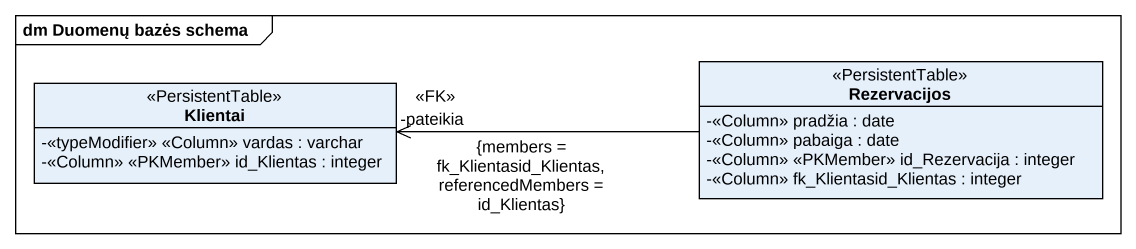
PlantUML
@startuml
mainframe dm Duomenų bazės schema
hide circle
hide empty members
skinparam classAttributeIconSize 0
class Rezervacijos <<PersistentTable>> {
  -<<Column>> pradžia : date
  -<<Column>> pabaiga : date
  -<<Column>> <<PKMember>> id_Rezervacija : integer
  -<<Column>> fk_Klientasid_Klientas : integer
}
class Klientai <<PersistentTable>> {
  -<<typeModifier>> <<Column>> vardas : varchar
  -<<Column>> <<PKMember>> id_Klientas : integer
}
Rezervacijos -left-> "-pateikia\n<<FK>>\n{members = fk_Klientasid_Klientas, referencedMembers = id_Klientas}" Klientai
@enduml
